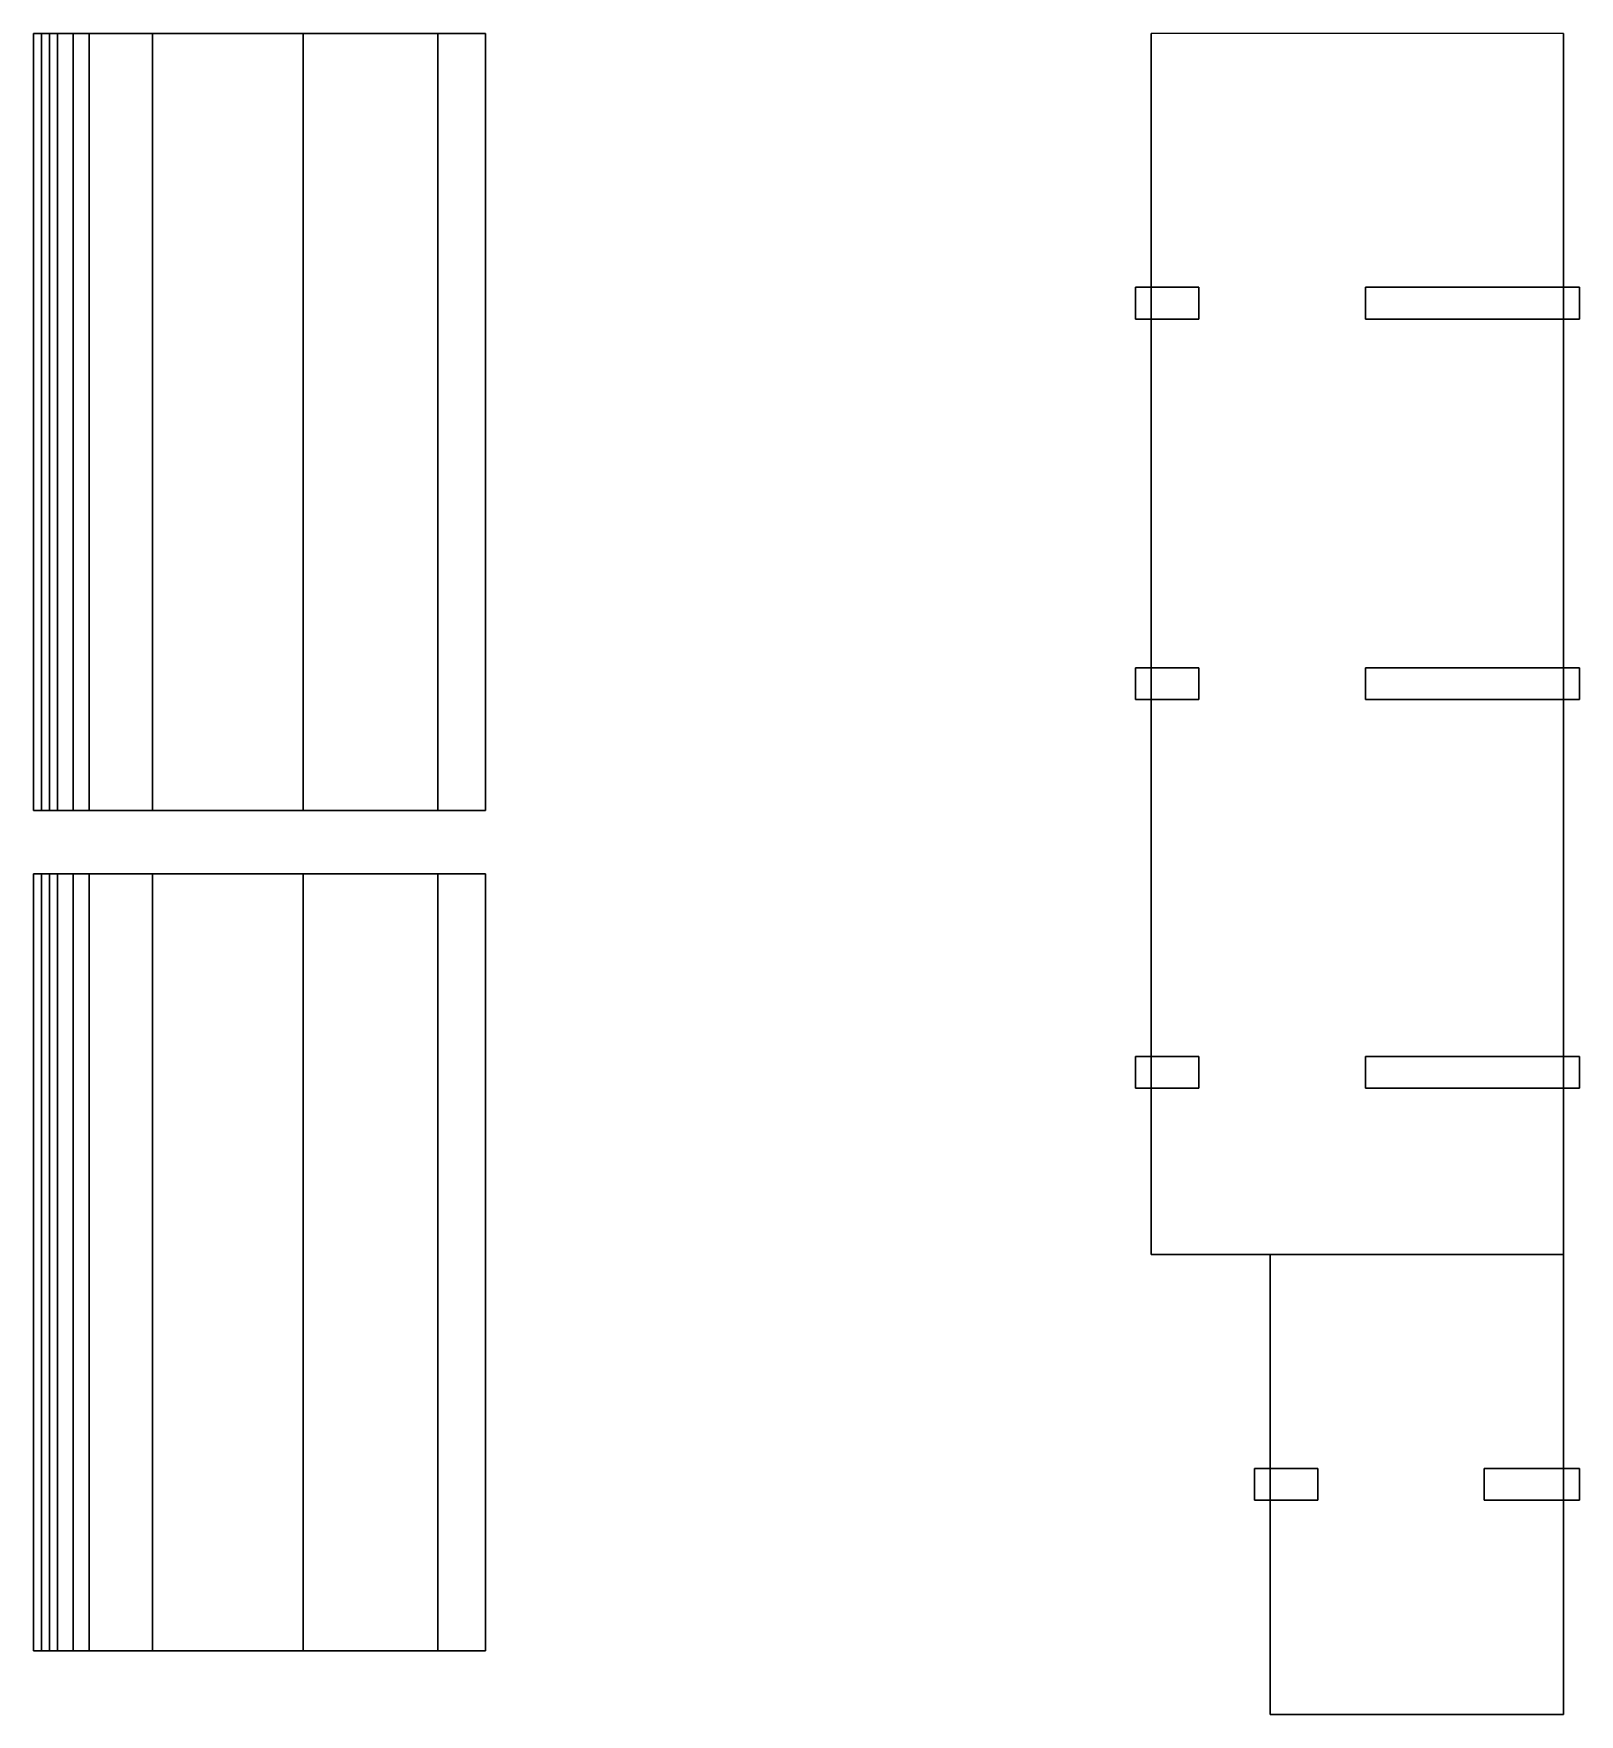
# Model space of a CAD drawing. Extents: x -0.98 to 0.97, y -2.27 to -0.15.
import ezdxf

# ---------------------------------------------------------------- set-up
doc = ezdxf.new("R2010")
doc.units = 0
doc.layers.add('CARGO_IN', color=1, linetype='CONTINUOUS')

msp = doc.modelspace()

# ---------------------------------------------------------------- linework, layer by layer
at = {"layer": 'CARGO_IN'}
for points in [[(-0.96, -0.15, 1.97), (-0.98, -0.15, 1.66), (-0.98, -0.15, 1.95), (-0.97, -0.15, 1.97)], [(-0.93, -0.15, 1.95), (-0.95, -0.15, 1.66), (-0.98, -0.15, 1.66), (-0.96, -0.15, 1.97)], [(-0.98, -0.15, 1.46), (-0.41, -0.15, 1.39), (-0.98, -0.15, 1.39)], [(-0.83, -0.15, 1.52), (-0.41, -0.15, 1.51), (-0.41, -0.15, 1.39), (-0.98, -0.15, 1.46)], [(-0.98, -1.13, 1.46), (-0.83, -1.13, 1.52), (-0.83, -0.15, 1.52), (-0.98, -0.15, 1.46)], [(-0.95, -1.13, 1.66), (-0.98, -1.13, 1.66), (-0.98, -0.15, 1.66), (-0.95, -0.15, 1.66)], [(-0.98, -1.13, 1.95), (-0.97, -1.13, 1.97), (-0.97, -0.15, 1.97), (-0.98, -0.15, 1.95)], [(-0.97, -1.13, 1.97), (-0.96, -1.13, 1.97), (-0.96, -0.15, 1.97), (-0.97, -0.15, 1.97)], [(-0.96, -1.13, 1.97), (-0.93, -1.13, 1.95), (-0.93, -0.15, 1.95), (-0.96, -0.15, 1.97)], [(-0.91, -0.15, 1.9), (-0.91, -0.15, 1.74), (-0.95, -0.15, 1.66), (-0.93, -0.15, 1.95)], [(-0.91, -1.13, 1.74), (-0.95, -1.13, 1.66), (-0.95, -0.15, 1.66), (-0.91, -0.15, 1.74)], [(-0.93, -1.13, 1.95), (-0.91, -1.13, 1.9), (-0.91, -0.15, 1.9), (-0.93, -0.15, 1.95)], [(-0.91, -1.13, 1.9), (-0.91, -1.13, 1.74), (-0.91, -0.15, 1.74), (-0.91, -0.15, 1.9)], [(-0.64, -0.15, 1.56), (-0.47, -0.15, 1.56), (-0.41, -0.15, 1.51), (-0.83, -0.15, 1.52)], [(-0.83, -1.13, 1.52), (-0.64, -1.13, 1.56), (-0.64, -0.15, 1.56), (-0.83, -0.15, 1.52)], [(-0.64, -1.13, 1.56), (-0.47, -1.13, 1.56), (-0.47, -0.15, 1.56), (-0.64, -0.15, 1.56)], [(-0.47, -1.13, 1.56), (-0.41, -1.13, 1.51), (-0.41, -0.15, 1.51), (-0.47, -0.15, 1.56)], [(-0.41, -1.13, 1.51), (-0.41, -1.13, 1.39), (-0.41, -0.15, 1.39), (-0.41, -0.15, 1.51)], [(0.43, -1.69, 2.13), (0.95, -1.69, 2.13), (0.95, -0.15, 2.13), (0.43, -0.15, 2.13)], [(0.43, -1.69, 1.39), (0.43, -1.69, 2.13), (0.43, -0.15, 2.13), (0.43, -0.15, 1.39)], [(0.95, -1.69, 2.13), (0.95, -1.69, 1.39), (0.95, -0.15, 1.39), (0.95, -0.15, 2.13)], [(0.41, -0.51, 2.15), (0.49, -0.51, 2.15), (0.49, -0.47, 2.15), (0.41, -0.47, 2.15)], [(0.41, -0.51, 1.39), (0.41, -0.51, 2.15), (0.41, -0.47, 2.15), (0.41, -0.47, 1.39)], [(0.41, -0.47, 2.15), (0.49, -0.47, 2.15), (0.49, -0.47, 2.13), (0.43, -0.47, 2.13)], [(0.41, -0.47, 2.15), (0.43, -0.47, 2.13), (0.43, -0.47, 1.39), (0.41, -0.47, 1.39)], [(0.49, -0.51, 2.15), (0.49, -0.51, 2.13), (0.49, -0.47, 2.13), (0.49, -0.47, 2.15)], [(0.7, -0.51, 2.15), (0.97, -0.51, 2.15), (0.97, -0.47, 2.15), (0.7, -0.47, 2.15)], [(0.7, -0.51, 2.13), (0.7, -0.51, 2.15), (0.7, -0.47, 2.15), (0.7, -0.47, 2.13)], [(0.7, -0.47, 2.15), (0.97, -0.47, 2.15), (0.95, -0.47, 2.13), (0.7, -0.47, 2.13)], [(0.95, -0.47, 2.13), (0.97, -0.47, 2.15), (0.97, -0.47, 1.39), (0.95, -0.47, 1.39)], [(0.97, -0.51, 2.15), (0.97, -0.51, 1.39), (0.97, -0.47, 1.39), (0.97, -0.47, 2.15)], [(0.43, -0.51, 2.13), (0.49, -0.51, 2.13), (0.49, -0.51, 2.15), (0.41, -0.51, 2.15)], [(0.41, -0.51, 1.39), (0.43, -0.51, 1.39), (0.43, -0.51, 2.13), (0.41, -0.51, 2.15)], [(0.7, -0.51, 2.13), (0.95, -0.51, 2.13), (0.97, -0.51, 2.15), (0.7, -0.51, 2.15)], [(0.95, -0.51, 1.39), (0.97, -0.51, 1.39), (0.97, -0.51, 2.15), (0.95, -0.51, 2.13)], [(0.41, -0.95, 2.15), (0.43, -0.95, 2.13), (0.43, -0.95, 1.39), (0.41, -0.95, 1.39)], [(0.41, -0.99, 1.39), (0.41, -0.99, 2.15), (0.41, -0.95, 2.15), (0.41, -0.95, 1.39)], [(0.41, -0.95, 2.15), (0.49, -0.95, 2.15), (0.49, -0.95, 2.13), (0.43, -0.95, 2.13)], [(0.41, -0.99, 2.15), (0.49, -0.99, 2.15), (0.49, -0.95, 2.15), (0.41, -0.95, 2.15)], [(0.49, -0.99, 2.15), (0.49, -0.99, 2.13), (0.49, -0.95, 2.13), (0.49, -0.95, 2.15)], [(0.7, -0.95, 2.15), (0.97, -0.95, 2.15), (0.95, -0.95, 2.13), (0.7, -0.95, 2.13)], [(0.7, -0.99, 2.13), (0.7, -0.99, 2.15), (0.7, -0.95, 2.15), (0.7, -0.95, 2.13)], [(0.7, -0.99, 2.15), (0.97, -0.99, 2.15), (0.97, -0.95, 2.15), (0.7, -0.95, 2.15)], [(0.95, -0.95, 2.13), (0.97, -0.95, 2.15), (0.97, -0.95, 1.39), (0.95, -0.95, 1.39)], [(0.97, -0.99, 2.15), (0.97, -0.99, 1.39), (0.97, -0.95, 1.39), (0.97, -0.95, 2.15)], [(0.41, -0.99, 1.39), (0.43, -0.99, 1.39), (0.43, -0.99, 2.13), (0.41, -0.99, 2.15)], [(0.43, -0.99, 2.13), (0.49, -0.99, 2.13), (0.49, -0.99, 2.15), (0.41, -0.99, 2.15)], [(0.7, -0.99, 2.13), (0.95, -0.99, 2.13), (0.97, -0.99, 2.15), (0.7, -0.99, 2.15)], [(0.95, -0.99, 1.39), (0.97, -0.99, 1.39), (0.97, -0.99, 2.15), (0.95, -0.99, 2.13)], [(-0.97, -1.13, 1.97), (-0.98, -1.13, 1.95), (-0.98, -1.13, 1.66), (-0.96, -1.13, 1.97)], [(-0.96, -1.13, 1.97), (-0.98, -1.13, 1.66), (-0.95, -1.13, 1.66), (-0.93, -1.13, 1.95)], [(-0.98, -1.13, 1.39), (-0.41, -1.13, 1.39), (-0.41, -1.13, 1.39), (-0.98, -1.13, 1.46)], [(-0.98, -1.13, 1.46), (-0.41, -1.13, 1.39), (-0.41, -1.13, 1.51), (-0.83, -1.13, 1.52)], [(-0.93, -1.13, 1.95), (-0.95, -1.13, 1.66), (-0.91, -1.13, 1.74), (-0.91, -1.13, 1.9)], [(-0.83, -1.13, 1.52), (-0.41, -1.13, 1.51), (-0.47, -1.13, 1.56), (-0.64, -1.13, 1.56)], [(-0.98, -2.19, 1.46), (-0.83, -2.19, 1.52), (-0.83, -1.21, 1.52), (-0.98, -1.21, 1.46)], [(-0.98, -2.19, 1.95), (-0.97, -2.19, 1.97), (-0.97, -1.21, 1.97), (-0.98, -1.21, 1.95)], [(-0.95, -2.19, 1.66), (-0.98, -2.19, 1.66), (-0.98, -1.21, 1.66), (-0.95, -1.21, 1.66)], [(-0.83, -1.21, 1.52), (-0.41, -1.21, 1.51), (-0.41, -1.21, 1.39), (-0.98, -1.21, 1.46)], [(-0.98, -1.21, 1.46), (-0.41, -1.21, 1.39), (-0.98, -1.21, 1.39)], [(-0.93, -1.21, 1.95), (-0.95, -1.21, 1.66), (-0.98, -1.21, 1.66), (-0.96, -1.21, 1.97)], [(-0.96, -1.21, 1.97), (-0.98, -1.21, 1.66), (-0.98, -1.21, 1.95), (-0.97, -1.21, 1.97)], [(-0.97, -2.19, 1.97), (-0.96, -2.19, 1.97), (-0.96, -1.21, 1.97), (-0.97, -1.21, 1.97)], [(-0.96, -2.19, 1.97), (-0.93, -2.19, 1.95), (-0.93, -1.21, 1.95), (-0.96, -1.21, 1.97)], [(-0.91, -2.19, 1.74), (-0.95, -2.19, 1.66), (-0.95, -1.21, 1.66), (-0.91, -1.21, 1.74)], [(-0.91, -1.21, 1.9), (-0.91, -1.21, 1.74), (-0.95, -1.21, 1.66), (-0.93, -1.21, 1.95)], [(-0.93, -2.19, 1.95), (-0.91, -2.19, 1.9), (-0.91, -1.21, 1.9), (-0.93, -1.21, 1.95)], [(-0.91, -2.19, 1.9), (-0.91, -2.19, 1.74), (-0.91, -1.21, 1.74), (-0.91, -1.21, 1.9)], [(-0.83, -2.19, 1.52), (-0.64, -2.19, 1.56), (-0.64, -1.21, 1.56), (-0.83, -1.21, 1.52)], [(-0.64, -1.21, 1.56), (-0.47, -1.21, 1.56), (-0.41, -1.21, 1.51), (-0.83, -1.21, 1.52)], [(-0.64, -2.19, 1.56), (-0.47, -2.19, 1.56), (-0.47, -1.21, 1.56), (-0.64, -1.21, 1.56)], [(-0.47, -2.19, 1.56), (-0.41, -2.19, 1.51), (-0.41, -1.21, 1.51), (-0.47, -1.21, 1.56)], [(-0.41, -2.19, 1.51), (-0.41, -2.19, 1.39), (-0.41, -1.21, 1.39), (-0.41, -1.21, 1.51)], [(0.41, -1.48, 1.39), (0.41, -1.48, 2.15), (0.41, -1.44, 2.15), (0.41, -1.44, 1.39)], [(0.41, -1.44, 2.15), (0.43, -1.44, 2.13), (0.43, -1.44, 1.39), (0.41, -1.44, 1.39)], [(0.41, -1.48, 2.15), (0.49, -1.48, 2.15), (0.49, -1.44, 2.15), (0.41, -1.44, 2.15)], [(0.41, -1.44, 2.15), (0.49, -1.44, 2.15), (0.49, -1.44, 2.13), (0.43, -1.44, 2.13)], [(0.49, -1.48, 2.15), (0.49, -1.48, 2.13), (0.49, -1.44, 2.13), (0.49, -1.44, 2.15)], [(0.7, -1.48, 2.15), (0.97, -1.48, 2.15), (0.97, -1.44, 2.15), (0.7, -1.44, 2.15)], [(0.7, -1.48, 2.13), (0.7, -1.48, 2.15), (0.7, -1.44, 2.15), (0.7, -1.44, 2.13)], [(0.7, -1.44, 2.15), (0.97, -1.44, 2.15), (0.95, -1.44, 2.13), (0.7, -1.44, 2.13)], [(0.95, -1.44, 2.13), (0.97, -1.44, 2.15), (0.97, -1.44, 1.39), (0.95, -1.44, 1.39)], [(0.97, -1.48, 2.15), (0.97, -1.48, 1.39), (0.97, -1.44, 1.39), (0.97, -1.44, 2.15)], [(0.41, -1.48, 1.39), (0.43, -1.48, 1.39), (0.43, -1.48, 2.13), (0.41, -1.48, 2.15)], [(0.43, -1.48, 2.13), (0.49, -1.48, 2.13), (0.49, -1.48, 2.15), (0.41, -1.48, 2.15)], [(0.7, -1.48, 2.13), (0.95, -1.48, 2.13), (0.97, -1.48, 2.15), (0.7, -1.48, 2.15)], [(0.95, -1.48, 1.39), (0.97, -1.48, 1.39), (0.97, -1.48, 2.15), (0.95, -1.48, 2.13)], [(0.58, -1.69, 1.75), (0.95, -1.69, 1.75), (0.95, -1.69, 2.13), (0.43, -1.69, 2.13)], [(0.58, -1.69, 1.39), (0.58, -1.69, 1.75), (0.43, -1.69, 2.13), (0.43, -1.69, 1.39)], [(0.58, -2.27, 1.75), (0.95, -2.27, 1.75), (0.95, -1.69, 1.75), (0.58, -1.69, 1.75)], [(0.58, -2.27, 1.39), (0.58, -2.27, 1.75), (0.58, -1.69, 1.75), (0.58, -1.69, 1.39)], [(0.95, -2.27, 1.75), (0.95, -2.27, 1.39), (0.95, -1.69, 1.39), (0.95, -1.69, 1.75)], [(0.56, -1.96, 1.77), (0.58, -1.96, 1.75), (0.58, -1.96, 1.39), (0.56, -1.96, 1.39)], [(0.56, -2, 1.39), (0.56, -2, 1.77), (0.56, -1.96, 1.77), (0.56, -1.96, 1.39)], [(0.56, -1.96, 1.77), (0.64, -1.96, 1.77), (0.64, -1.96, 1.75), (0.58, -1.96, 1.75)], [(0.56, -2, 1.77), (0.64, -2, 1.77), (0.64, -1.96, 1.77), (0.56, -1.96, 1.77)], [(0.64, -2, 1.77), (0.64, -2, 1.75), (0.64, -1.96, 1.75), (0.64, -1.96, 1.77)], [(0.85, -1.96, 1.77), (0.97, -1.96, 1.77), (0.95, -1.96, 1.75), (0.85, -1.96, 1.75)], [(0.85, -2, 1.75), (0.85, -2, 1.77), (0.85, -1.96, 1.77), (0.85, -1.96, 1.75)], [(0.85, -2, 1.77), (0.97, -2, 1.77), (0.97, -1.96, 1.77), (0.85, -1.96, 1.77)], [(0.95, -1.96, 1.75), (0.97, -1.96, 1.77), (0.97, -1.96, 1.39), (0.95, -1.96, 1.39)], [(0.97, -2, 1.77), (0.97, -2, 1.39), (0.97, -1.96, 1.39), (0.97, -1.96, 1.77)], [(0.56, -2, 1.39), (0.58, -2, 1.39), (0.58, -2, 1.75), (0.56, -2, 1.77)], [(0.58, -2, 1.75), (0.64, -2, 1.75), (0.64, -2, 1.77), (0.56, -2, 1.77)], [(0.85, -2, 1.75), (0.95, -2, 1.75), (0.97, -2, 1.77), (0.85, -2, 1.77)], [(0.95, -2, 1.39), (0.97, -2, 1.39), (0.97, -2, 1.77), (0.95, -2, 1.75)], [(-0.98, -2.19, 1.46), (-0.41, -2.19, 1.39), (-0.41, -2.19, 1.51), (-0.83, -2.19, 1.52)], [(-0.98, -2.19, 1.39), (-0.41, -2.19, 1.39), (-0.41, -2.19, 1.39), (-0.98, -2.19, 1.46)], [(-0.96, -2.19, 1.97), (-0.98, -2.19, 1.66), (-0.95, -2.19, 1.66), (-0.93, -2.19, 1.95)], [(-0.97, -2.19, 1.97), (-0.98, -2.19, 1.95), (-0.98, -2.19, 1.66), (-0.96, -2.19, 1.97)], [(-0.93, -2.19, 1.95), (-0.95, -2.19, 1.66), (-0.91, -2.19, 1.74), (-0.91, -2.19, 1.9)], [(-0.83, -2.19, 1.52), (-0.41, -2.19, 1.51), (-0.47, -2.19, 1.56), (-0.64, -2.19, 1.56)], [(0.58, -2.27, 1.39), (0.95, -2.27, 1.39), (0.95, -2.27, 1.75), (0.58, -2.27, 1.75)]]:
    msp.add_3dface(points, dxfattribs=at)

doc.saveas('drawing.dxf')
